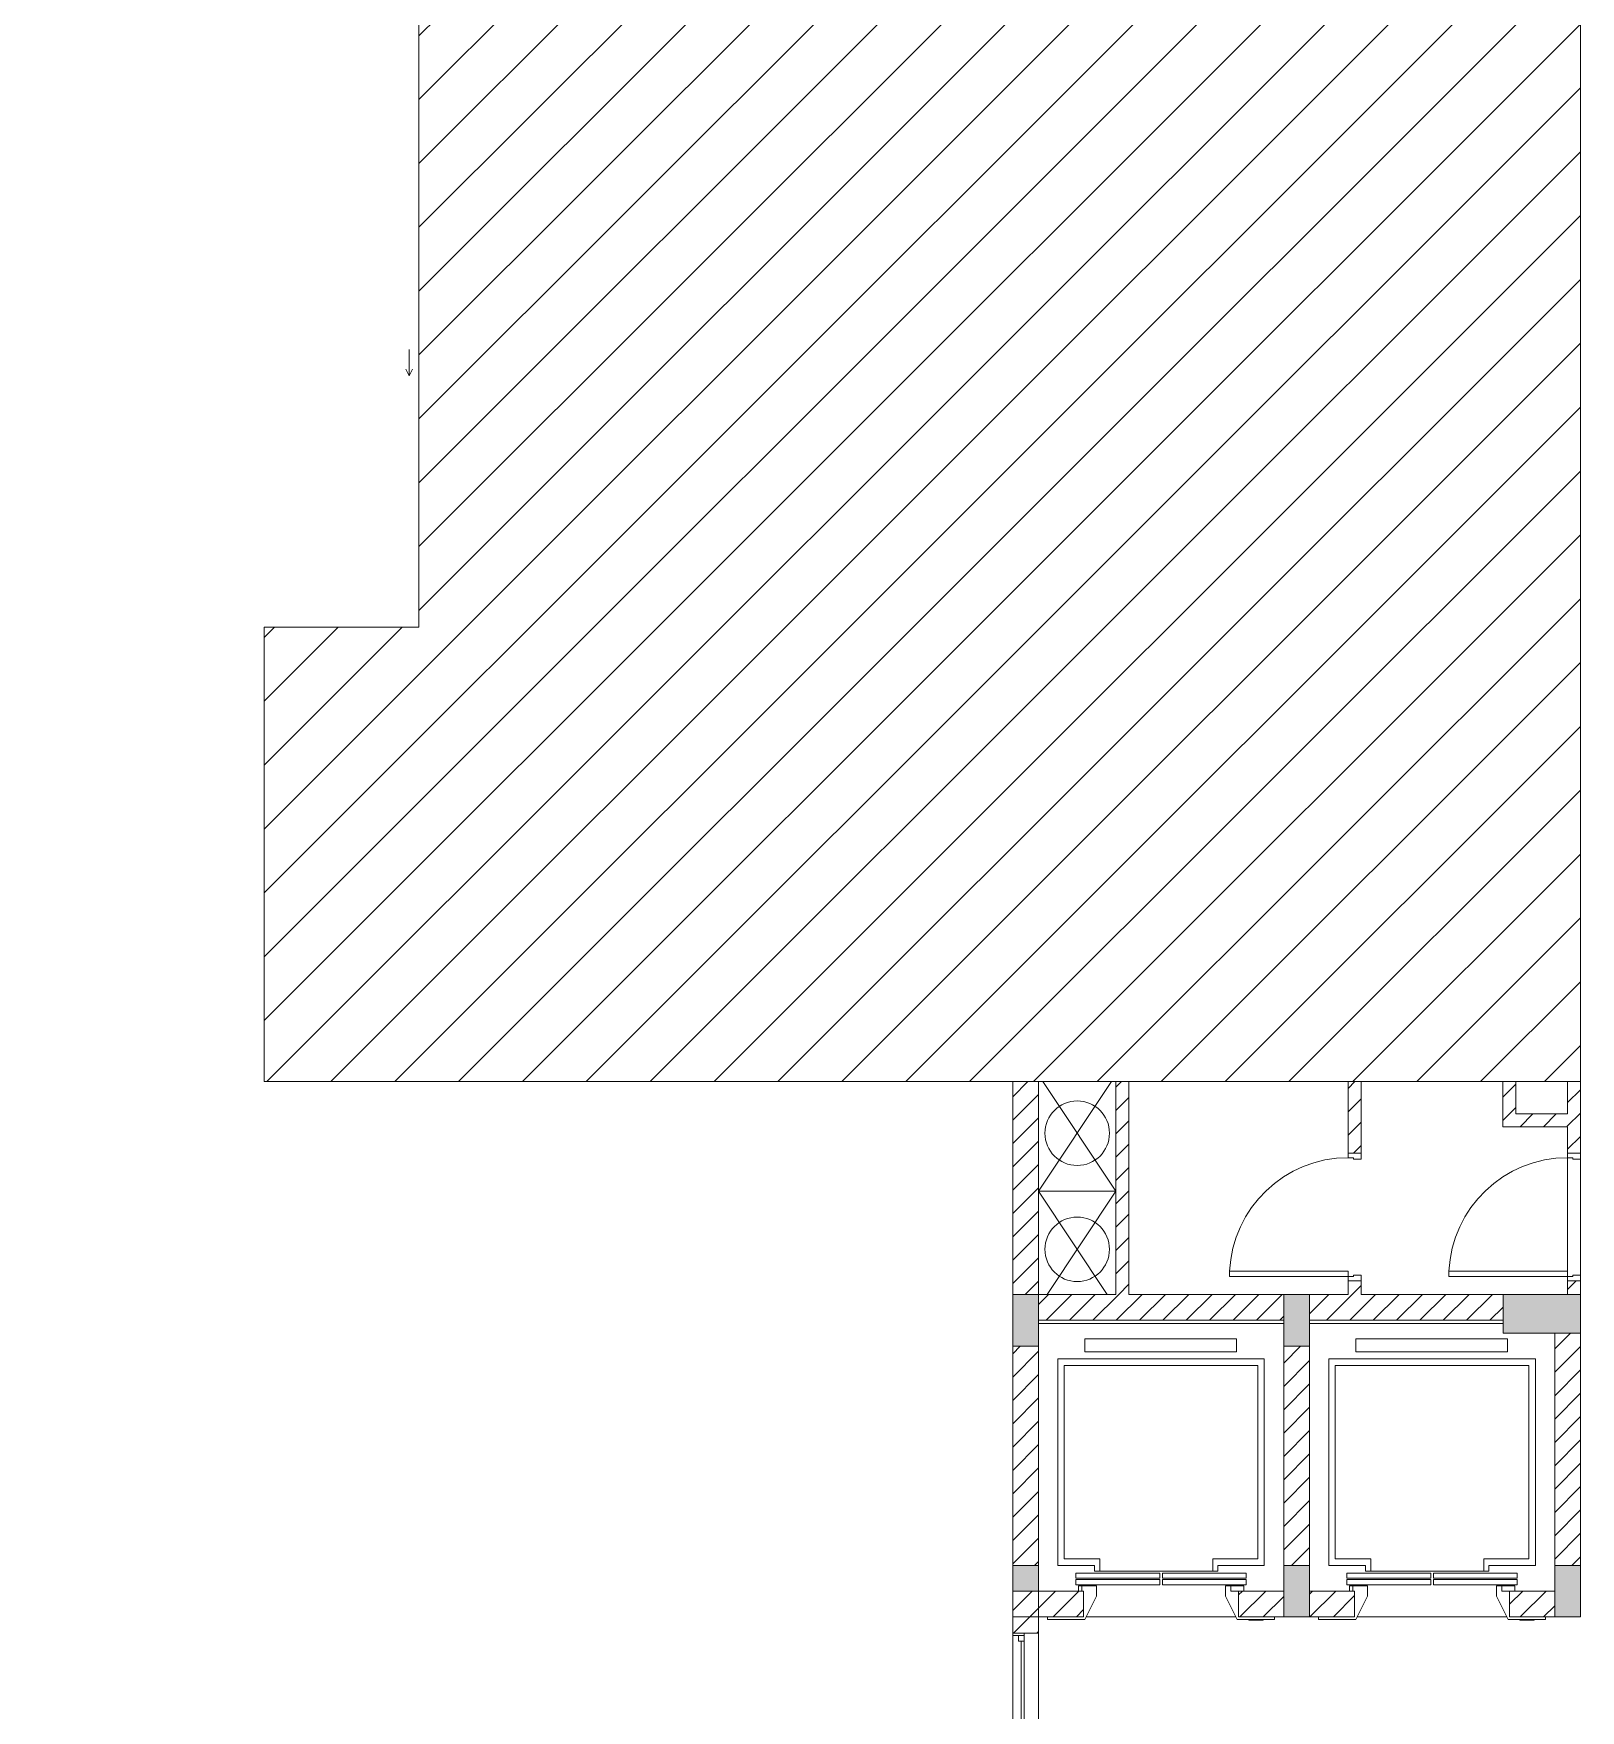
# Model space of a CAD drawing. Header units: millimetres. Extents: x 50254 to 245170, y 481 to 78637.
# Drawn here: x 222282 to 234268, y 48437 to 61437 of the extents above; entities that cross this region are included whole.
import ezdxf

# ---------------------------------------------------------------- set-up
doc = ezdxf.new("R2010")
doc.units = ezdxf.units.MM
for name, color, linetype, lineweight in [('0-2-1', 53, 'Continuous', 9), ('A-DETL-GENF-6', 20, 'Continuous', 9), ('A-DETL-GENF-7', 53, 'Continuous', 9), ('A-DETL-THIN-2', 151, 'Continuous', 9), ('A-DOOR-2-1', 53, 'Continuous', 9), ('A-DOOR-FRAM-2', 53, 'Continuous', 9), ('A-FLOR-1-1', 53, 'Continuous', 9), ('A-GLAZ-5', 53, 'Continuous', 9), ('A-WALL-1-1', 53, 'Continuous', 9), ('A-WALL-PATT-3', 53, 'Continuous', 9), ('A_1404_dwg-1', 53, 'Continuous', 9), ('S-COLS-1', 130, 'Continuous', 9), ('S-COLS-2-1', 53, 'Continuous', 9)]:
    doc.layers.add(name, color=color, linetype=linetype, lineweight=lineweight)
pattern_1 = [(45, (0, 0), (-90.50967, 90.50967), [])]

# ---------------------------------------------------------------- blocks, each defined once
blk = doc.blocks.new('A_1404_dwg_NCV_TKTC_KET CAU_rvt-1-TKTC_MB HOÀN THIỆN SÀN TẦNG 3-4-4819833-KeyPlan-CH1')
at = {"layer": 'S-COLS-1'}
for points in [[(112253, 51262), (112253, 51662), (112053, 51662), (112053, 51262)], [(114353, 51262), (114353, 51662), (114153, 51662), (114153, 51262)], [(115853, 51362), (116453, 51362), (116453, 51662), (115853, 51662)], [(112053, 49362), (112253, 49362), (112253, 49562), (112053, 49562), (112053, 49457)], [(114353, 49162), (114353, 49562), (114153, 49562), (114153, 49162)], [(116453, 49162), (116453, 49562), (116253, 49562), (116253, 49162)]]:
    blk.add_hatch(color=256, dxfattribs=at).paths.add_polyline_path(points)
at = {"layer": 'A-FLOR-1-1'}
blk.add_line((107452, 60438), (107452, 56835), dxfattribs=at)
at = {"layer": 'S-COLS-2-1', "flags": 128}
for points in [[(112053, 51262), (112253, 51262), (112253, 51662), (112053, 51662)], [(114353, 51662), (114153, 51662), (114153, 51262), (114353, 51262)], [(115853, 51662), (115853, 51362), (116453, 51362), (116453, 51662)], [(112053, 49162), (112253, 49162), (112253, 49562), (112053, 49562)], [(114353, 49562), (114153, 49562), (114153, 49162), (114353, 49162)], [(116253, 49162), (116453, 49162), (116453, 49562), (116253, 49562)]]:
    blk.add_lwpolyline(points, close=True, dxfattribs=at)
blk = doc.blocks.new('A_1404_dwg_1_FAMILY RVT - W01-WxH 1400x1400xmm-389822-TKTC_MB HOÀN THIỆN SÀN TẦNG 3-4-V143-KeyPlan-CH1')
at = {"layer": 'A-GLAZ-5'}
blk.add_line((47504, 24461), (47301, 24461), dxfattribs=at)
at = {"layer": 'A-GLAZ-5', "flags": 128}
blk.add_lwpolyline([(47453, 24435), (47504, 24461), (47453, 24486)], dxfattribs=at)
blk = doc.blocks.new('A_1404_dwg_1_FAMILY RVT - W01-WxH 1400x3200xmm-489780-TKTC_MB HOÀN THIỆN SÀN TẦNG 3-4-4819955-KeyPlan-CH1')
at = {"layer": 'A-GLAZ-5'}
for p, q in [((112053, 49018), (112142, 49018)), ((112119, 47460), (112119, 48974)), ((111976, 48136), (111976, 48339)), ((112053, 47415), (112053, 47460)), ((112097, 47460), (112097, 47415)), ((112075, 45901), (112075, 47415)), ((112053, 45856), (112142, 45856))]:
    blk.add_line(p, q, dxfattribs=at)
at = {"layer": 'A-GLAZ-5', "flags": 128}
for points in [[(112053, 45837), (112253, 45837), (112253, 49037), (112053, 49037), (112053, 45837), (112053, 45901)], [(112142, 47460), (112053, 47460), (112053, 49018), (112053, 49037)], [(112097, 49018), (112097, 48974), (112142, 48974)], [(112142, 45837), (112142, 45856), (112142, 47415), (112142, 47460), (112142, 48974), (112142, 49037)], [(111951, 48187), (111976, 48136), (112002, 48187)], [(112142, 47415), (112053, 47415), (112053, 45901), (112097, 45901), (112097, 45856)]]:
    blk.add_lwpolyline(points, dxfattribs=at)
blk = doc.blocks.new('A_1404_dwg_Thang may HIEN - Dài x Rộng - 2000x2000-2402764-TKTC_MB HOÀN THIỆN SÀN TẦNG 3-4-4819957-KeyPlan-CH1')
at = {"layer": 'A-DOOR-2-1', "flags": 128}
for points in [[(112612, 51317), (112612, 51217), (113787, 51217), (113787, 51317)], [(112688, 49562), (112403, 49562), (112403, 51162), (114003, 51162), (114003, 49562), (113643, 49562), (113643, 49517), (113603, 49517), (112728, 49517), (112688, 49517)], [(112323, 49162), (112323, 49142), (112613, 49142), (112703, 49322), (112703, 49402), (112588, 49402), (112588, 49362), (112603, 49362), (112603, 49162)], [(113193, 49462), (112543, 49462), (112543, 49502), (113193, 49502), (113193, 49462), (113193, 49502), (112543, 49502), (112543, 49462)], [(112543, 49452), (112543, 49412), (113193, 49412), (113193, 49452)], [(113193, 49412), (113193, 49452), (112543, 49452), (112543, 49412)], [(113213, 49502), (113213, 49462), (113863, 49462), (113863, 49502)], [(113213, 49462), (113863, 49462), (113863, 49502), (113213, 49502)], [(113213, 49412), (113213, 49452), (113863, 49452), (113863, 49412), (113213, 49412), (113213, 49452), (113863, 49452), (113863, 49412)], [(114083, 49162), (113803, 49162), (113803, 49362), (113743, 49362), (113743, 49402), (113703, 49402), (113703, 49322), (113793, 49142), (114083, 49142)]]:
    blk.add_lwpolyline(points, close=True, dxfattribs=at)
for points in [[(113603, 49517), (113603, 49612), (113953, 49612), (113953, 51112), (112453, 51112), (112453, 49612), (112728, 49612), (112728, 49517)], [(112588, 49402), (112563, 49402), (112563, 49362), (112588, 49362)], [(113803, 49362), (113843, 49362), (113843, 49402), (113743, 49402)], [(113883, 49142), (113883, 49138), (113993, 49138), (113993, 49142)]]:
    blk.add_lwpolyline(points, dxfattribs=at)
blk = doc.blocks.new('A_1404_dwg_FD_02 - FD_03 - FD_03-KY THUAT-900x2200mm-801877-TKTC_MB HOÀN THIỆN SÀN TẦNG 3-4-4819962-KeyPlan-CH1')
at = {"layer": 'A-DETL-GENF-7', "flags": 128}
blk.add_lwpolyline([(115433, 51802), (116353, 51802), (116353, 51842), (115433, 51842)], close=True, dxfattribs=at)
at = {"layer": 'A-DETL-GENF-7'}
blk.add_arc((116353, 51802), 920, 90, 177.5081, dxfattribs=at)
at = {"layer": 'A-DOOR-FRAM-2', "flags": 128}
for points in [[(116353, 52722), (116353, 52757), (116453, 52757), (116453, 52712), (116393, 52712), (116393, 52722)], [(116393, 51812), (116453, 51812), (116453, 51767), (116353, 51767), (116353, 51802), (116393, 51802)]]:
    blk.add_lwpolyline(points, close=True, dxfattribs=at)
blk = doc.blocks.new('A_1404_dwg-4819832-KeyPlan-CH1')
at = {"layer": 'A-WALL-PATT-3'}
h = blk.add_hatch(dxfattribs=at)
h.set_pattern_fill('FP_22', color=256, style=0, pattern_type=2)
h.set_pattern_definition(pattern_1)
h.paths.add_polyline_path([(112253, 51662), (112253, 53312), (112053, 53312), (112053, 51662)])
h = blk.add_hatch(dxfattribs=at)
h.set_pattern_fill('FP_22', color=256, style=0, pattern_type=2)
h.set_pattern_definition(pattern_1)
h.paths.add_polyline_path([(112953, 51662), (112953, 53312), (112853, 53312), (112853, 51662)])
h = blk.add_hatch(dxfattribs=at)
h.set_pattern_fill('FP_22', color=256, style=0, pattern_type=2)
h.set_pattern_definition(pattern_1)
h.paths.add_polyline_path([(114653, 51662), (114753, 51662), (114753, 51767), (114653, 51767)])
h.paths.add_polyline_path([(114753, 52757), (114753, 53312), (114653, 53312), (114653, 52757)])
h = blk.add_hatch(dxfattribs=at)
h.set_pattern_fill('FP_22', color=256, style=0, pattern_type=2)
h.set_pattern_definition(pattern_1)
h.paths.add_polyline_path([(115853, 52962), (115952, 52962), (115952, 53312), (115852, 53312), (115852, 52962)])
h = blk.add_hatch(dxfattribs=at)
h.set_pattern_fill('FP_22', color=256, style=0, pattern_type=2)
h.set_pattern_definition(pattern_1)
h.paths.add_polyline_path([(116353, 51662), (116453, 51662), (116453, 51767), (116353, 51767)])
h.paths.add_polyline_path([(116353, 52757), (116453, 52757), (116453, 53312), (116353, 53312), (116353, 52962)])
h = blk.add_hatch(dxfattribs=at)
h.set_pattern_fill('FP_22', color=256, style=0, pattern_type=2)
h.set_pattern_definition(pattern_1)
h.paths.add_polyline_path([(116353, 52962), (116353, 53062), (115952, 53062), (115952, 52962), (116253, 52962)])
h = blk.add_hatch(dxfattribs=at)
h.set_pattern_fill('FP_22', color=256, style=0, pattern_type=2)
h.set_pattern_definition(pattern_1)
h.paths.add_polyline_path([(112953, 51462), (114153, 51462), (114153, 51662), (112253, 51662), (112253, 51462), (112853, 51462)])
h = blk.add_hatch(dxfattribs=at)
h.set_pattern_fill('FP_22', color=256, style=0, pattern_type=2)
h.set_pattern_definition(pattern_1)
h.paths.add_polyline_path([(114653, 51462), (115853, 51462), (115853, 51662), (114353, 51662), (114353, 51462), (114462, 51462)])
h = blk.add_hatch(dxfattribs=at)
h.set_pattern_fill('FP_22', color=256, style=0, pattern_type=2)
h.set_pattern_definition(pattern_1)
h.paths.add_polyline_path([(116453, 49562), (116453, 51362), (116253, 51362), (116253, 49562)])
h = blk.add_hatch(dxfattribs=at)
h.set_pattern_fill('FP_22', color=256, style=0, pattern_type=2)
h.set_pattern_definition(pattern_1)
h.paths.add_polyline_path([(112253, 49562), (112253, 51262), (112053, 51262), (112053, 49562)])
h = blk.add_hatch(dxfattribs=at)
h.set_pattern_fill('FP_22', color=256, style=0, pattern_type=2)
h.set_pattern_definition(pattern_1)
h.paths.add_polyline_path([(114353, 49562), (114353, 51262), (114153, 51262), (114153, 49562)])
h = blk.add_hatch(dxfattribs=at)
h.set_pattern_fill('FP_22', color=256, style=0, pattern_type=2)
h.set_pattern_definition(pattern_1)
h.paths.add_polyline_path([(112253, 45737), (112253, 45837), (112053, 45837), (112053, 45737)])
h.paths.add_polyline_path([(112253, 49037), (112253, 49362), (112053, 49362), (112053, 49037)])
h = blk.add_hatch(dxfattribs=at)
h.set_pattern_fill('FP_22', color=256, style=0, pattern_type=2)
h.set_pattern_definition(pattern_1)
h.paths.add_polyline_path([(112603, 49162), (112603, 49362), (112253, 49362), (112253, 49162)])
h.paths.add_polyline_path([(114153, 49162), (114153, 49362), (113803, 49362), (113803, 49162)])
h = blk.add_hatch(dxfattribs=at)
h.set_pattern_fill('FP_22', color=256, style=0, pattern_type=2)
h.set_pattern_definition(pattern_1)
h.paths.add_polyline_path([(116253, 49162), (116253, 49362), (115903, 49362), (115903, 49162)])
h.paths.add_polyline_path([(114353, 49162), (114703, 49162), (114703, 49362), (114353, 49362)])
at = {"layer": '0-2-1'}
blk.add_line((112853, 52462), (112286, 53312), dxfattribs=at)
at = {"layer": '0-2-1', "flags": 128}
for points in [[(112819, 53312), (112253, 52462), (112853, 52462), (112853, 53312)], [(112786, 51662), (112253, 52462), (112853, 52462)], [(112853, 51662), (112853, 52462), (112319, 51662)]]:
    blk.add_lwpolyline(points, dxfattribs=at)
at = {"layer": '0-2-1'}
for centre in [(112553, 52912), (112553, 52012)]:
    blk.add_circle(centre, 250, dxfattribs=at)
at = {"layer": 'A-FLOR-1-1'}
for p, q in [((116453, 51812), (116453, 52712)), ((112253, 51437), (114153, 51437)), ((114353, 51437), (115853, 51437)), ((113783, 49162), (112623, 49162)), ((115883, 49162), (114723, 49162))]:
    blk.add_line(p, q, dxfattribs=at)
at = {"layer": 'A-FLOR-1-1', "flags": 128}
blk.add_lwpolyline([(116353, 51802), (116353, 52722)], close=True, dxfattribs=at)
blk.add_lwpolyline([(112253, 52462), (112853, 52462), (112853, 51662)], dxfattribs=at)
at = {"layer": 'A-WALL-1-1'}
for p, q in [((112053, 53312), (112053, 51662)), ((112253, 53312), (112253, 51662)), ((115952, 53062), (115952, 53312)), ((116353, 51767), (116353, 51662)), ((112053, 51662), (112253, 51662)), ((112253, 51662), (112253, 51462)), ((114153, 51462), (114153, 51662)), ((114353, 51662), (114353, 51462)), ((115853, 51462), (115853, 51662)), ((116353, 51662), (116453, 51662)), ((112253, 51462), (114153, 51462)), ((114353, 51462), (115853, 51462)), ((116453, 51362), (116253, 51362)), ((116253, 51362), (116253, 49562)), ((116453, 49562), (116453, 51362)), ((112253, 51262), (112053, 51262)), ((112053, 51262), (112053, 49562)), ((112253, 49562), (112253, 51262)), ((114353, 51262), (114153, 51262)), ((114153, 51262), (114153, 49562)), ((114353, 49562), (114353, 51262)), ((112053, 49562), (112253, 49562)), ((114153, 49562), (114353, 49562)), ((116253, 49562), (116453, 49562)), ((112588, 49362), (112253, 49362)), ((114153, 49362), (113803, 49362)), ((114153, 49162), (114153, 49362)), ((114353, 49362), (114353, 49162)), ((114688, 49362), (114353, 49362)), ((116253, 49362), (115903, 49362)), ((116253, 49162), (116253, 49362)), ((112053, 49162), (112053, 49037)), ((114083, 49162), (114153, 49162)), ((114353, 49162), (114423, 49162)), ((116183, 49162), (116253, 49162))]:
    blk.add_line(p, q, dxfattribs=at)
at = {"layer": 'A-WALL-1-1', "flags": 128}
for points in [[(112253, 51662), (112853, 51662), (112853, 53312)], [(114153, 51662), (112953, 51662), (112953, 53312)], [(114653, 53312), (114653, 52757), (114753, 52757), (114753, 53312)], [(115852, 53312), (115852, 52962), (116353, 52962), (116353, 52757), (116453, 52757), (116453, 53312)], [(116353, 53312), (116353, 53062), (115952, 53062)], [(114653, 51767), (114653, 51662), (114353, 51662)], [(115853, 51662), (114753, 51662), (114753, 51767), (114653, 51767)], [(116453, 51662), (116453, 51767), (116353, 51767)], [(112253, 49362), (112053, 49362), (112053, 49162)], [(112253, 49037), (112253, 49162), (112323, 49162)]]:
    blk.add_lwpolyline(points, dxfattribs=at)
for name, p in [('A_1404_dwg_NCV_TKTC_KET CAU_rvt-1-TKTC_MB HOÀN THIỆN SÀN TẦNG 3-4-4819833-KeyPlan-CH1', (0, 0)), ('A_1404_dwg_FD_02 - FD_03 - FD_03-KY THUAT-900x2200mm-801877-TKTC_MB HOÀN THIỆN SÀN TẦNG 3-4-4819962-KeyPlan-CH1', (-1700, 0)), ('A_1404_dwg_FD_02 - FD_03 - FD_03-KY THUAT-900x2200mm-801877-TKTC_MB HOÀN THIỆN SÀN TẦNG 3-4-4819962-KeyPlan-CH1', (0, 0)), ('A_1404_dwg_Thang may HIEN - Dài x Rộng - 2000x2000-2402764-TKTC_MB HOÀN THIỆN SÀN TẦNG 3-4-4819957-KeyPlan-CH1', (0, 0)), ('A_1404_dwg_Thang may HIEN - Dài x Rộng - 2000x2000-2402764-TKTC_MB HOÀN THIỆN SÀN TẦNG 3-4-4819957-KeyPlan-CH1', (2100, 0)), ('A_1404_dwg_1_FAMILY RVT - W01-WxH 1400x3200xmm-489780-TKTC_MB HOÀN THIỆN SÀN TẦNG 3-4-4819955-KeyPlan-CH1', (0, 0))]:
    blk.add_blockref(name, p)
at = {"rotation": 270}
blk.add_blockref('A_1404_dwg_1_FAMILY RVT - W01-WxH 1400x1400xmm-389822-TKTC_MB HOÀN THIỆN SÀN TẦNG 3-4-V143-KeyPlan-CH1', (82916, 106288), dxfattribs=at)

msp = doc.modelspace()

# ---------------------------------------------------------------- hatches: boundary and pattern name
at = {"layer": 'A-DETL-GENF-6'}
h = msp.add_hatch(dxfattribs=at)
h.set_pattern_fill('FP_23', color=256, style=0, pattern_type=2)
h.set_pattern_definition([(45, (117815.8, 0), (-247.4874, 247.4874), [])])
h.paths.add_polyline_path([(229068.4, 23336.9), (229258.4, 23336.9), (229258.4, 24536.9), (234268.4, 24536.9), (234268.4, 33536.9), (226078.4, 33536.9), (226078.4, 23336.9), (229058.4, 23336.9)])
h.paths.add_polyline_path([(221068.4, 23336.9), (221068.4, 23336.9), (221068.4, 24536.9), (225858.4, 24536.9), (225858.4, 33536.9), (217888.4, 33536.9), (217888.4, 24536.9), (217793.4, 24536.9), (217793.4, 23336.9), (220868.4, 23336.9)])
h.paths.add_polyline_path([(212668.4, 23336.9), (212943.3, 23336.9), (212943.3, 24536.9), (217658.4, 24537.4), (217658.4, 33536.9), (209533.3, 33536.9), (209533.3, 24536.9), (209468.3, 24536.5), (209468.4, 23336.9), (212668.3, 23336.9)])
h.paths.add_polyline_path([(186539.4, 23336.9), (187068.4, 23336.9), (187068.4, 24536.9), (187003.4, 24537.4), (187003.4, 33536.9), (178583.4, 33536.9), (178583.4, 24536.9), (183593.4, 24536.9), (183593.4, 23336.9), (183868.4, 23336.9)])
h.paths.add_polyline_path([(170368.4, 23336.9), (170753.4, 23336.9), (170753.4, 24536.9), (170688.4, 24536.9), (170688.4, 33536.9), (162268.4, 33536.9), (162268.4, 24536.9), (167278.4, 24536.9), (167278.4, 23336.9), (170143.4, 23336.9)])
h.paths.add_polyline_path([(225968.4, 53311.9), (234268.4, 53311.9), (234268.3, 61911.9), (225268.4, 61911.9), (225268.4, 56835.3), (224068.4, 56833.3), (224068.4, 53311.9), (225478.4, 53311.9)])
h.paths.add_polyline_path([(165768.3, 53311.9), (172468.4, 53311.9), (172468.4, 56835.3), (171268.4, 56835.3), (171268.3, 61911.9), (162268.4, 61911.9), (162268.4, 53311.9), (164568.4, 53311.9)])

# ---------------------------------------------------------------- linework, layer by layer
at = {"layer": 'A-DETL-THIN-2'}
for p, q in [((225268.4, 61911.9), (225268.4, 56835.3)), ((234268.4, 53311.9), (234268.4, 61911.9)), ((225268.4, 56835.3), (224068.4, 56835.3)), ((224068.4, 56835.3), (224068.4, 53311.9)), ((224068.4, 53311.9), (234268.4, 53311.9))]:
    msp.add_line(p, q, dxfattribs=at)

# ---------------------------------------------------------------- block references
at = {"layer": 'A_1404_dwg-1'}
msp.add_blockref('A_1404_dwg-4819832-KeyPlan-CH1', (117815.8, 0), dxfattribs=at)

doc.saveas('drawing.dxf')
